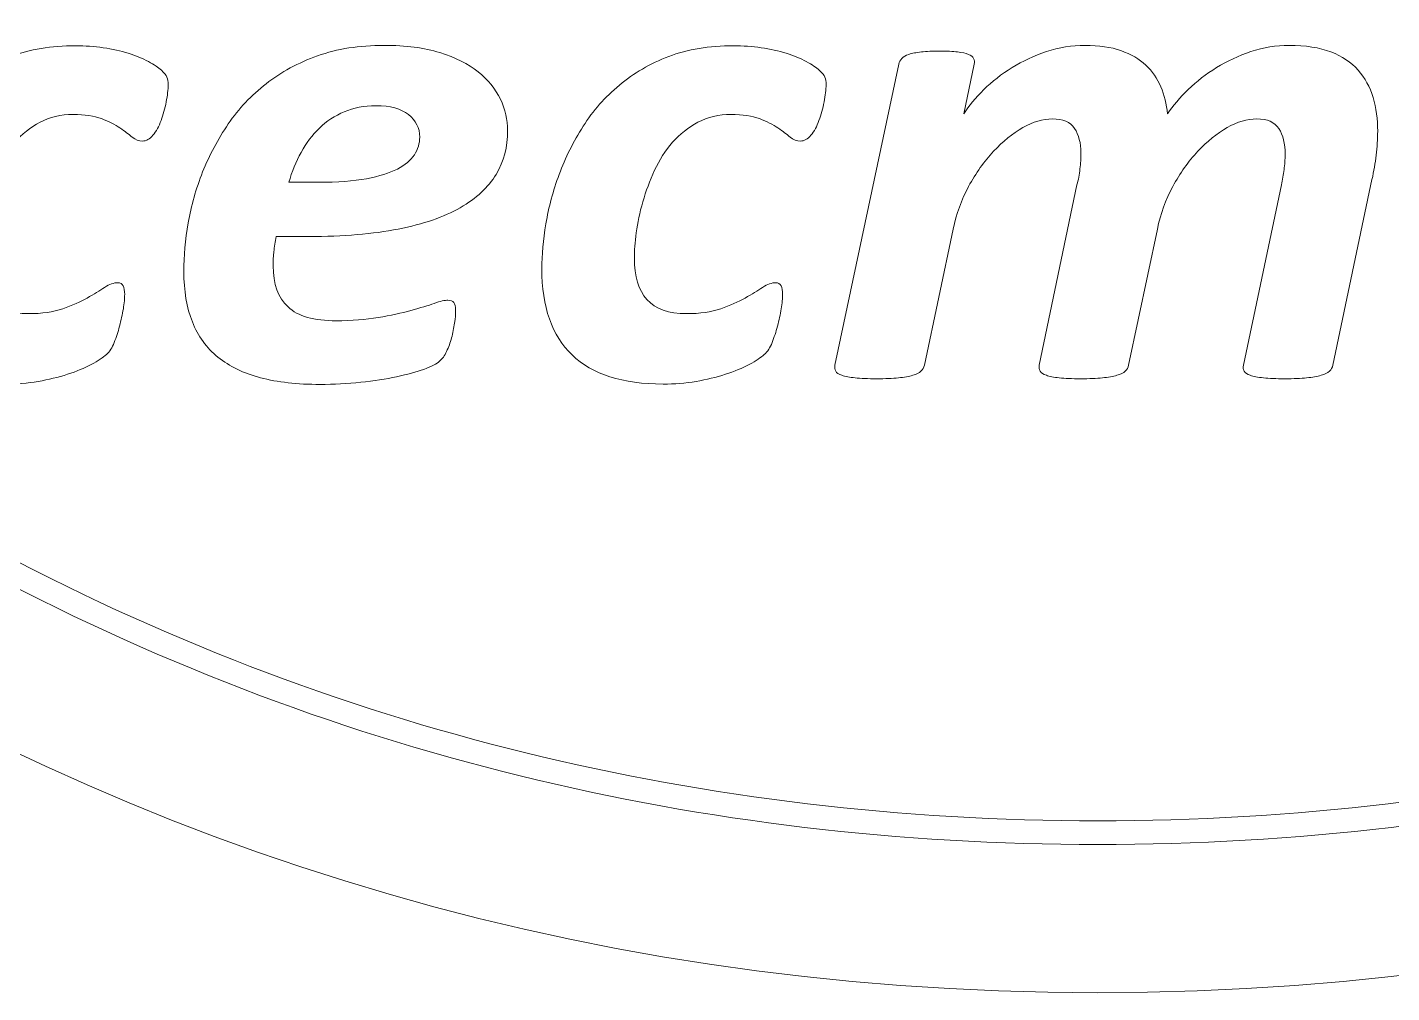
# Model space of a CAD drawing. Header units: millimetres. Extents: x -113 to 107, y -203 to 97.
# Drawn here: x -39.43 to 6.62, y -202.58 to -170.01 of the extents above; entities that cross this region are included whole.
import ezdxf

# ---------------------------------------------------------------- set-up
doc = ezdxf.new("R2010")
doc.units = ezdxf.units.MM
doc.header["$MEASUREMENT"] = 0
doc.layers.add('layer 1', color=7, linetype='Continuous')

msp = doc.modelspace()

# ---------------------------------------------------------------- linework, layer by layer
at = {"layer": 'layer 1', "color": 250, "lineweight": 9}
msp.add_open_spline([(-3.3033, -202.5771), (-75.337, -202.5771), (-113.3033, -118.6749), (-113.3033, -35.2346), (-113.3033, -35.2346), (-113.3033, 16.9181), (-86.5869, 71.1637), (-32.7617, 46.684), (-32.7617, 46.684), (-27.3094, 44.2044), (-23.9161, 50.394), (-26.9074, 56.0291), (-26.9074, 56.0291), (-26.9074, 56.0291), (-40.6664, 81.419), (-40.6664, 81.419), (-40.6664, 81.419), (-46.1561, 91.55), (-25.6913, 97.4228), (-3.3033, 97.4228), (-3.3033, 97.4228), (19.0847, 97.4228), (39.5495, 91.55), (34.0598, 81.419), (34.0598, 81.419), (34.0598, 81.419), (20.3008, 56.0291), (20.3008, 56.0291), (20.3008, 56.0291), (17.3095, 50.394), (20.7028, 44.2044), (26.1551, 46.684), (26.1551, 46.684), (79.9803, 71.1637), (106.6967, 16.9181), (106.6967, -35.2346), (106.6967, -35.2346), (106.6967, -118.6749), (68.7304, -202.5771), (-3.3033, -202.5771)], degree=3, knots=[0, 0, 0, 0, 0.1, 0.1, 0.1, 0.1, 0.2, 0.2, 0.2, 0.2, 0.3, 0.3, 0.3, 0.3, 0.4, 0.4, 0.4, 0.4, 0.5, 0.5, 0.5, 0.5, 0.6, 0.6, 0.6, 0.6, 0.7, 0.7, 0.7, 0.7, 0.8, 0.8, 0.8, 0.8, 0.9, 0.9, 0.9, 0.9, 1, 1, 1, 1], dxfattribs=at)
at = {"layer": 'layer 1', "color": 22, "lineweight": 9}
for points, knots in [([(-3.3033, -197.5771), (10.05, -197.5771), (22.7983, -194.5164), (34.6049, -188.1744), (34.6049, -188.1744), (58.1796, -175.511), (74.2704, -151.9016), (84.4597, -127.5536), (84.4597, -127.5536), (96.4413, -98.923), (101.7559, -66.2299), (101.7559, -35.2346), (101.7559, -35.2346), (101.7559, -33.2329), (101.7153, -31.2313), (101.6341, -29.2313), (101.6341, -29.2313), (101.0273, -14.2908), (98.1388, 1.4483), (92.1793, 15.1867), (92.1793, 15.1867), (87.2865, 26.4663), (79.7375, 37.5728), (68.7293, 43.4523), (68.7293, 43.4523), (55.6028, 50.4632), (41.2151, 48.0516), (28.1804, 42.1234), (28.1804, 42.1234), (25.1371, 40.7393), (21.7135, 40.7106), (18.8496, 42.5644), (18.8496, 42.5644), (13.5873, 45.9707), (13.1983, 53.2147), (15.9482, 58.3952), (15.9482, 58.3952), (15.9482, 58.3952), (15.9687, 58.4333), (15.9687, 58.4333), (15.9687, 58.4333), (15.9687, 58.4333), (29.7276, 83.8231), (29.7276, 83.8231), (29.7276, 83.8231), (29.8195, 83.9926), (30.0582, 84.4821), (30.016, 84.6966), (30.016, 84.6966), (29.9021, 85.2765), (28.6546, 86.2161), (28.2183, 86.5097), (28.2183, 86.5097), (26.1509, 87.9012), (23.3946, 88.8696), (21.0204, 89.5501), (21.0204, 89.5501), (13.4262, 91.727), (4.5658, 92.4228), (-3.3033, 92.4228), (-3.3033, 92.4228), (-11.1724, 92.4228), (-20.0328, 91.727), (-27.627, 89.5501), (-27.627, 89.5501), (-30.0012, 88.8696), (-32.7575, 87.9012), (-34.8249, 86.5097), (-34.8249, 86.5097), (-35.2612, 86.2161), (-36.5087, 85.2765), (-36.6226, 84.6966), (-36.6226, 84.6966), (-36.6648, 84.4821), (-36.4261, 83.9926), (-36.3342, 83.8232), (-36.3342, 83.8232), (-36.3342, 83.8232), (-22.5548, 58.3952), (-22.5548, 58.3952), (-22.5548, 58.3952), (-19.8049, 53.2147), (-20.1939, 45.9707), (-25.4562, 42.5644), (-25.4562, 42.5644), (-28.3201, 40.7106), (-31.7437, 40.7393), (-34.787, 42.1234), (-34.787, 42.1234), (-47.8217, 48.0516), (-62.2094, 50.4632), (-75.3359, 43.4523), (-75.3359, 43.4523), (-86.3441, 37.5728), (-93.8931, 26.4663), (-98.7859, 15.1867), (-98.7859, 15.1867), (-104.7454, 1.4483), (-107.6339, -14.2908), (-108.2407, -29.2313), (-108.2407, -29.2313), (-108.3219, -31.2313), (-108.3625, -33.2329), (-108.3625, -35.2346), (-108.3625, -35.2346), (-108.3625, -66.2299), (-103.0479, -98.923), (-91.0663, -127.5536), (-91.0663, -127.5536), (-80.877, -151.9016), (-64.7862, -175.511), (-41.2115, -188.1744), (-41.2115, -188.1744), (-29.4049, -194.5164), (-16.6566, -197.5771), (-3.3033, -197.5771)], [0, 0, 0, 0, 0.0344828, 0.0344828, 0.0344828, 0.0344828, 0.0689655, 0.0689655, 0.0689655, 0.0689655, 0.1034483, 0.1034483, 0.1034483, 0.1034483, 0.137931, 0.137931, 0.137931, 0.137931, 0.1724138, 0.1724138, 0.1724138, 0.1724138, 0.2068966, 0.2068966, 0.2068966, 0.2068966, 0.2413793, 0.2413793, 0.2413793, 0.2413793, 0.2758621, 0.2758621, 0.2758621, 0.2758621, 0.3103448, 0.3103448, 0.3103448, 0.3103448, 0.3448276, 0.3448276, 0.3448276, 0.3448276, 0.3793103, 0.3793103, 0.3793103, 0.3793103, 0.4137931, 0.4137931, 0.4137931, 0.4137931, 0.4482759, 0.4482759, 0.4482759, 0.4482759, 0.4827586, 0.4827586, 0.4827586, 0.4827586, 0.5172414, 0.5172414, 0.5172414, 0.5172414, 0.5517241, 0.5517241, 0.5517241, 0.5517241, 0.5862069, 0.5862069, 0.5862069, 0.5862069, 0.6206897, 0.6206897, 0.6206897, 0.6206897, 0.6551724, 0.6551724, 0.6551724, 0.6551724, 0.6896552, 0.6896552, 0.6896552, 0.6896552, 0.7241379, 0.7241379, 0.7241379, 0.7241379, 0.7586207, 0.7586207, 0.7586207, 0.7586207, 0.7931034, 0.7931034, 0.7931034, 0.7931034, 0.8275862, 0.8275862, 0.8275862, 0.8275862, 0.862069, 0.862069, 0.862069, 0.862069, 0.8965517, 0.8965517, 0.8965517, 0.8965517, 0.9310345, 0.9310345, 0.9310345, 0.9310345, 0.9655172, 0.9655172, 0.9655172, 0.9655172, 1, 1, 1, 1]), ([(29.2076, 84.588), (28.9729, 84.9595), (28.0748, 85.6456), (27.7806, 85.8436), (27.7806, 85.8436), (25.7641, 87.2007), (23.1262, 88.1151), (20.805, 88.7804), (20.805, 88.7804), (13.1947, 90.9619), (4.5877, 91.6228), (-3.3033, 91.6228), (-3.3033, 91.6228), (-11.1943, 91.6228), (-19.8013, 90.9619), (-27.4116, 88.7804), (-27.4116, 88.7804), (-29.7328, 88.1151), (-32.3707, 87.2007), (-34.3872, 85.8436), (-34.3872, 85.8436), (-34.6814, 85.6456), (-35.5795, 84.9595), (-35.8142, 84.588), (-35.8142, 84.588), (-35.7707, 84.4611), (-35.6873, 84.2932), (-35.6411, 84.2079), (-35.6411, 84.2079), (-35.6411, 84.2079), (-21.8593, 58.7753), (-21.8593, 58.7753), (-21.8593, 58.7753), (-18.9088, 53.2171), (-19.4145, 45.5256), (-25.0302, 41.8905), (-25.0302, 41.8905), (-28.1107, 39.8965), (-31.8302, 39.9016), (-35.111, 41.3937), (-35.111, 41.3937), (-38.9441, 43.137), (-42.9291, 44.5915), (-47.0201, 45.5774), (-47.0201, 45.5774), (-50.9956, 46.5355), (-55.0797, 47.049), (-59.1697, 46.9194), (-59.1697, 46.9194), (-64.7373, 46.7431), (-70.0348, 45.379), (-74.9669, 42.7448), (-74.9669, 42.7448), (-85.8063, 36.9554), (-93.2421, 25.9765), (-98.0621, 14.8651), (-98.0621, 14.8651), (-103.9943, 1.1896), (-106.8467, -14.3887), (-107.4508, -29.2642), (-107.4508, -29.2642), (-107.5315, -31.2532), (-107.572, -33.2439), (-107.572, -35.2346), (-107.572, -35.2346), (-107.572, -66.1742), (-102.2963, -98.6675), (-90.3383, -127.2416), (-90.3383, -127.2416), (-80.2203, -151.4195), (-64.2461, -174.8954), (-40.8409, -187.4678), (-40.8409, -187.4678), (-29.1554, -193.7447), (-16.5171, -196.7771), (-3.3033, -196.7771), (-3.3033, -196.7771), (9.9105, -196.7771), (22.5488, -193.7447), (34.2343, -187.4678), (34.2343, -187.4678), (57.6395, -174.8954), (73.6137, -151.4195), (83.7317, -127.2416), (83.7317, -127.2416), (95.6897, -98.6675), (100.9654, -66.1742), (100.9654, -35.2346), (100.9654, -35.2346), (100.9654, -33.2439), (100.9249, -31.2532), (100.8442, -29.2642), (100.8442, -29.2642), (100.2401, -14.3887), (97.3877, 1.1896), (91.4555, 14.8651), (91.4555, 14.8651), (86.6355, 25.9765), (79.1997, 36.9554), (68.3603, 42.7448), (68.3603, 42.7448), (63.4282, 45.379), (58.1307, 46.7431), (52.5631, 46.9194), (52.5631, 46.9194), (48.4731, 47.049), (44.389, 46.5355), (40.4135, 45.5774), (40.4135, 45.5774), (36.3225, 44.5915), (32.3375, 43.137), (28.5044, 41.3937), (28.5044, 41.3937), (25.2236, 39.9016), (21.5041, 39.8965), (18.4236, 41.8905), (18.4236, 41.8905), (12.8079, 45.5256), (12.3018, 53.2164), (15.2532, 58.7763), (15.2532, 58.7763), (15.2532, 58.7763), (15.2752, 58.8173), (15.2752, 58.8173), (15.2752, 58.8173), (15.2752, 58.8173), (29.0345, 84.2079), (29.0345, 84.2079), (29.0345, 84.2079), (29.0807, 84.2931), (29.1641, 84.4611), (29.2076, 84.588)], [0, 0, 0, 0, 0.030303, 0.030303, 0.030303, 0.030303, 0.0606061, 0.0606061, 0.0606061, 0.0606061, 0.0909091, 0.0909091, 0.0909091, 0.0909091, 0.1212121, 0.1212121, 0.1212121, 0.1212121, 0.1515152, 0.1515152, 0.1515152, 0.1515152, 0.1818182, 0.1818182, 0.1818182, 0.1818182, 0.2121212, 0.2121212, 0.2121212, 0.2121212, 0.2424242, 0.2424242, 0.2424242, 0.2424242, 0.2727273, 0.2727273, 0.2727273, 0.2727273, 0.3030303, 0.3030303, 0.3030303, 0.3030303, 0.3333333, 0.3333333, 0.3333333, 0.3333333, 0.3636364, 0.3636364, 0.3636364, 0.3636364, 0.3939394, 0.3939394, 0.3939394, 0.3939394, 0.4242424, 0.4242424, 0.4242424, 0.4242424, 0.4545455, 0.4545455, 0.4545455, 0.4545455, 0.4848485, 0.4848485, 0.4848485, 0.4848485, 0.5151515, 0.5151515, 0.5151515, 0.5151515, 0.5454545, 0.5454545, 0.5454545, 0.5454545, 0.5757576, 0.5757576, 0.5757576, 0.5757576, 0.6060606, 0.6060606, 0.6060606, 0.6060606, 0.6363636, 0.6363636, 0.6363636, 0.6363636, 0.6666667, 0.6666667, 0.6666667, 0.6666667, 0.6969697, 0.6969697, 0.6969697, 0.6969697, 0.7272727, 0.7272727, 0.7272727, 0.7272727, 0.7575758, 0.7575758, 0.7575758, 0.7575758, 0.7878788, 0.7878788, 0.7878788, 0.7878788, 0.8181818, 0.8181818, 0.8181818, 0.8181818, 0.8484848, 0.8484848, 0.8484848, 0.8484848, 0.8787879, 0.8787879, 0.8787879, 0.8787879, 0.9090909, 0.9090909, 0.9090909, 0.9090909, 0.9393939, 0.9393939, 0.9393939, 0.9393939, 0.969697, 0.969697, 0.969697, 0.969697, 1, 1, 1, 1]), ([(-34.6737, -171.9431), (-34.6737, -172.1177), (-34.6983, -172.3156), (-34.7393, -172.5329), (-34.7393, -172.5329), (-34.7844, -172.7541), (-34.8417, -172.9637), (-34.9154, -173.1577), (-34.9154, -173.1577), (-34.9852, -173.3556), (-35.0754, -173.5225), (-35.1861, -173.6544), (-35.1861, -173.6544), (-35.2926, -173.7864), (-35.4115, -173.8523), (-35.5385, -173.8523), (-35.5385, -173.8523), (-35.6615, -173.8523), (-35.7763, -173.8058), (-35.8869, -173.7165), (-35.8869, -173.7165), (-36.0017, -173.6273), (-36.137, -173.5225), (-36.301, -173.41), (-36.301, -173.41), (-36.4649, -173.2974), (-36.6739, -173.1926), (-36.9198, -173.0956), (-36.9198, -173.0956), (-37.1699, -173.0025), (-37.4896, -172.9559), (-37.8831, -172.9559), (-37.8831, -172.9559), (-38.2971, -172.9559), (-38.6701, -173.0413), (-38.998, -173.2159), (-38.998, -173.2159), (-39.3259, -173.3905), (-39.6129, -173.6156), (-39.8547, -173.8911), (-39.8547, -173.8911), (-40.1006, -174.1705), (-40.3015, -174.4849), (-40.4613, -174.838), (-40.4613, -174.838), (-40.6212, -175.1872), (-40.7564, -175.5443), (-40.8589, -175.9051), (-40.8589, -175.9051), (-40.9654, -176.266), (-41.0393, -176.6114), (-41.0802, -176.9413), (-41.0802, -176.9413), (-41.1253, -177.2711), (-41.1458, -177.5544), (-41.1458, -177.7989), (-41.1458, -177.7989), (-41.1458, -178.412), (-41.0064, -178.8776), (-40.7195, -179.1959), (-40.7195, -179.1959), (-40.4368, -179.5141), (-39.99, -179.6732), (-39.3832, -179.6732), (-39.3832, -179.6732), (-38.9324, -179.6732), (-38.5512, -179.6188), (-38.2315, -179.5102), (-38.2315, -179.5102), (-37.9077, -179.3976), (-37.6331, -179.2773), (-37.4076, -179.1454), (-37.4076, -179.1454), (-37.1781, -179.0135), (-36.9813, -178.8932), (-36.8174, -178.7884), (-36.8174, -178.7884), (-36.6534, -178.6797), (-36.5059, -178.6293), (-36.3665, -178.6293), (-36.3665, -178.6293), (-36.2886, -178.6293), (-36.2312, -178.6603), (-36.1944, -178.7302), (-36.1944, -178.7302), (-36.1575, -178.8), (-36.141, -178.897), (-36.141, -179.0251), (-36.141, -179.0251), (-36.141, -179.1532), (-36.1575, -179.3161), (-36.1861, -179.5102), (-36.1861, -179.5102), (-36.219, -179.7003), (-36.2641, -179.8982), (-36.3132, -180.0961), (-36.3132, -180.0961), (-36.3665, -180.2902), (-36.428, -180.4764), (-36.4936, -180.6472), (-36.4936, -180.6472), (-36.5632, -180.8179), (-36.6493, -180.9499), (-36.76, -181.0508), (-36.76, -181.0508), (-36.8666, -181.1478), (-37.0346, -181.2603), (-37.2683, -181.3845), (-37.2683, -181.3845), (-37.5019, -181.5087), (-37.7683, -181.6212), (-38.0717, -181.7182), (-38.0717, -181.7182), (-38.3791, -181.8191), (-38.707, -181.8967), (-39.0636, -181.9588), (-39.0636, -181.9588), (-39.4202, -182.0209), (-39.7891, -182.0481), (-40.1744, -182.0481), (-40.1744, -182.0481), (-41.5434, -182.0481), (-42.5681, -181.7221), (-43.2486, -181.0663), (-43.2486, -181.0663), (-43.929, -180.4105), (-44.2692, -179.4442), (-44.2692, -178.1597), (-44.2692, -178.1597), (-44.2692, -177.698), (-44.2241, -177.1896), (-44.1298, -176.6386), (-44.1298, -176.6386), (-44.0397, -176.0836), (-43.888, -175.5287), (-43.683, -174.9738), (-43.683, -174.9738), (-43.474, -174.415), (-43.2034, -173.8756), (-42.8715, -173.3517), (-42.8715, -173.3517), (-42.5395, -172.8279), (-42.1337, -172.3661), (-41.65, -171.9664), (-41.65, -171.9664), (-41.1705, -171.5628), (-40.6171, -171.2407), (-39.9817, -171.0001), (-39.9817, -171.0001), (-39.3505, -170.7557), (-38.6209, -170.6354), (-37.7971, -170.6354), (-37.7971, -170.6354), (-37.4773, -170.6354), (-37.1658, -170.6586), (-36.8625, -170.7052), (-36.8625, -170.7052), (-36.5551, -170.7479), (-36.2763, -170.81), (-36.0181, -170.8915), (-36.0181, -170.8915), (-35.7639, -170.9691), (-35.5385, -171.0622), (-35.3418, -171.1709), (-35.3418, -171.1709), (-35.1451, -171.2756), (-34.9975, -171.3727), (-34.9032, -171.458), (-34.9032, -171.458), (-34.809, -171.5473), (-34.7434, -171.6249), (-34.7188, -171.6947), (-34.7188, -171.6947), (-34.69, -171.7607), (-34.6737, -171.8461), (-34.6737, -171.9431)], [0, 0, 0, 0, 0.0227273, 0.0227273, 0.0227273, 0.0227273, 0.0454545, 0.0454545, 0.0454545, 0.0454545, 0.0681818, 0.0681818, 0.0681818, 0.0681818, 0.0909091, 0.0909091, 0.0909091, 0.0909091, 0.1136364, 0.1136364, 0.1136364, 0.1136364, 0.1363636, 0.1363636, 0.1363636, 0.1363636, 0.1590909, 0.1590909, 0.1590909, 0.1590909, 0.1818182, 0.1818182, 0.1818182, 0.1818182, 0.2045455, 0.2045455, 0.2045455, 0.2045455, 0.2272727, 0.2272727, 0.2272727, 0.2272727, 0.25, 0.25, 0.25, 0.25, 0.2727273, 0.2727273, 0.2727273, 0.2727273, 0.2954545, 0.2954545, 0.2954545, 0.2954545, 0.3181818, 0.3181818, 0.3181818, 0.3181818, 0.3409091, 0.3409091, 0.3409091, 0.3409091, 0.3636364, 0.3636364, 0.3636364, 0.3636364, 0.3863636, 0.3863636, 0.3863636, 0.3863636, 0.4090909, 0.4090909, 0.4090909, 0.4090909, 0.4318182, 0.4318182, 0.4318182, 0.4318182, 0.4545455, 0.4545455, 0.4545455, 0.4545455, 0.4772727, 0.4772727, 0.4772727, 0.4772727, 0.5, 0.5, 0.5, 0.5, 0.5227273, 0.5227273, 0.5227273, 0.5227273, 0.5454545, 0.5454545, 0.5454545, 0.5454545, 0.5681818, 0.5681818, 0.5681818, 0.5681818, 0.5909091, 0.5909091, 0.5909091, 0.5909091, 0.6136364, 0.6136364, 0.6136364, 0.6136364, 0.6363636, 0.6363636, 0.6363636, 0.6363636, 0.6590909, 0.6590909, 0.6590909, 0.6590909, 0.6818182, 0.6818182, 0.6818182, 0.6818182, 0.7045455, 0.7045455, 0.7045455, 0.7045455, 0.7272727, 0.7272727, 0.7272727, 0.7272727, 0.75, 0.75, 0.75, 0.75, 0.7727273, 0.7727273, 0.7727273, 0.7727273, 0.7954545, 0.7954545, 0.7954545, 0.7954545, 0.8181818, 0.8181818, 0.8181818, 0.8181818, 0.8409091, 0.8409091, 0.8409091, 0.8409091, 0.8636364, 0.8636364, 0.8636364, 0.8636364, 0.8863636, 0.8863636, 0.8863636, 0.8863636, 0.9090909, 0.9090909, 0.9090909, 0.9090909, 0.9318182, 0.9318182, 0.9318182, 0.9318182, 0.9545455, 0.9545455, 0.9545455, 0.9545455, 0.9772727, 0.9772727, 0.9772727, 0.9772727, 1, 1, 1, 1]), ([(-23.2172, -173.4992), (-23.2172, -174.0464), (-23.3484, -174.5353), (-23.6067, -174.9738), (-23.6067, -174.9738), (-23.8689, -175.4084), (-24.2706, -175.7848), (-24.8199, -176.0992), (-24.8199, -176.0992), (-25.3691, -176.4135), (-26.066, -176.6541), (-26.9103, -176.821), (-26.9103, -176.821), (-27.7547, -176.9878), (-28.763, -177.0693), (-29.9313, -177.0693), (-29.9313, -177.0693), (-29.9313, -177.0693), (-31.0338, -177.0693), (-31.0338, -177.0693), (-31.0338, -177.0693), (-31.0666, -177.2439), (-31.0913, -177.4186), (-31.1076, -177.5893), (-31.1076, -177.5893), (-31.124, -177.7562), (-31.1322, -177.9153), (-31.1322, -178.0588), (-31.1322, -178.0588), (-31.1322, -178.672), (-30.9642, -179.1338), (-30.6281, -179.4481), (-30.6281, -179.4481), (-30.2919, -179.7585), (-29.7509, -179.9138), (-29.0049, -179.9138), (-29.0049, -179.9138), (-28.4761, -179.9138), (-28.0047, -179.8749), (-27.5825, -179.8051), (-27.5825, -179.8051), (-27.1645, -179.7314), (-26.7955, -179.6538), (-26.4799, -179.5645), (-26.4799, -179.5645), (-26.1603, -179.4791), (-25.8979, -179.3976), (-25.693, -179.3278), (-25.693, -179.3278), (-25.484, -179.2541), (-25.3323, -179.2191), (-25.2338, -179.2191), (-25.2338, -179.2191), (-25.1396, -179.2191), (-25.0699, -179.2463), (-25.033, -179.2967), (-25.033, -179.2967), (-24.9921, -179.3511), (-24.9716, -179.4364), (-24.9716, -179.549), (-24.9716, -179.549), (-24.9716, -179.677), (-24.9838, -179.8245), (-25.0084, -179.9914), (-25.0084, -179.9914), (-25.033, -180.1582), (-25.0658, -180.3251), (-25.1109, -180.4881), (-25.1109, -180.4881), (-25.1519, -180.6511), (-25.2093, -180.8024), (-25.2789, -180.946), (-25.2789, -180.946), (-25.3445, -181.0896), (-25.4225, -181.2021), (-25.5126, -181.2758), (-25.5126, -181.2758), (-25.6069, -181.369), (-25.7831, -181.4582), (-26.0413, -181.5513), (-26.0413, -181.5513), (-26.2955, -181.6406), (-26.603, -181.7221), (-26.9636, -181.7997), (-26.9636, -181.7997), (-27.3243, -181.8773), (-27.7301, -181.9394), (-28.1769, -181.986), (-28.1769, -181.986), (-28.6237, -182.0364), (-29.0828, -182.0597), (-29.5459, -182.0597), (-29.5459, -182.0597), (-30.3165, -182.0597), (-30.9847, -181.986), (-31.5584, -181.8346), (-31.5584, -181.8346), (-32.1282, -181.6833), (-32.6078, -181.4505), (-32.9931, -181.14), (-32.9931, -181.14), (-33.3784, -180.8296), (-33.6653, -180.4337), (-33.8579, -179.9526), (-33.8579, -179.9526), (-34.0506, -179.4714), (-34.1449, -178.9009), (-34.1449, -178.2412), (-34.1449, -178.2412), (-34.1449, -177.7329), (-34.0957, -177.1896), (-33.9974, -176.6114), (-33.9974, -176.6114), (-33.8949, -176.0293), (-33.735, -175.4589), (-33.5096, -174.8923), (-33.5096, -174.8923), (-33.2841, -174.3296), (-32.9972, -173.7902), (-32.6447, -173.2741), (-32.6447, -173.2741), (-32.2922, -172.758), (-31.8659, -172.304), (-31.3659, -171.9159), (-31.3659, -171.9159), (-30.8657, -171.524), (-30.2879, -171.2097), (-29.632, -170.9768), (-29.632, -170.9768), (-28.9721, -170.7401), (-28.2261, -170.6237), (-27.3858, -170.6237), (-27.3858, -170.6237), (-26.6562, -170.6237), (-26.0291, -170.7052), (-25.5044, -170.8682), (-25.5044, -170.8682), (-24.9798, -171.0312), (-24.5494, -171.2485), (-24.2133, -171.5162), (-24.2133, -171.5162), (-23.8772, -171.784), (-23.6271, -172.0944), (-23.4632, -172.4359), (-23.4632, -172.4359), (-23.2992, -172.7813), (-23.2172, -173.1383), (-23.2172, -173.4992)], [0, 0, 0, 0, 0.027027, 0.027027, 0.027027, 0.027027, 0.0540541, 0.0540541, 0.0540541, 0.0540541, 0.0810811, 0.0810811, 0.0810811, 0.0810811, 0.1081081, 0.1081081, 0.1081081, 0.1081081, 0.1351351, 0.1351351, 0.1351351, 0.1351351, 0.1621622, 0.1621622, 0.1621622, 0.1621622, 0.1891892, 0.1891892, 0.1891892, 0.1891892, 0.2162162, 0.2162162, 0.2162162, 0.2162162, 0.2432432, 0.2432432, 0.2432432, 0.2432432, 0.2702703, 0.2702703, 0.2702703, 0.2702703, 0.2972973, 0.2972973, 0.2972973, 0.2972973, 0.3243243, 0.3243243, 0.3243243, 0.3243243, 0.3513514, 0.3513514, 0.3513514, 0.3513514, 0.3783784, 0.3783784, 0.3783784, 0.3783784, 0.4054054, 0.4054054, 0.4054054, 0.4054054, 0.4324324, 0.4324324, 0.4324324, 0.4324324, 0.4594595, 0.4594595, 0.4594595, 0.4594595, 0.4864865, 0.4864865, 0.4864865, 0.4864865, 0.5135135, 0.5135135, 0.5135135, 0.5135135, 0.5405405, 0.5405405, 0.5405405, 0.5405405, 0.5675676, 0.5675676, 0.5675676, 0.5675676, 0.5945946, 0.5945946, 0.5945946, 0.5945946, 0.6216216, 0.6216216, 0.6216216, 0.6216216, 0.6486486, 0.6486486, 0.6486486, 0.6486486, 0.6756757, 0.6756757, 0.6756757, 0.6756757, 0.7027027, 0.7027027, 0.7027027, 0.7027027, 0.7297297, 0.7297297, 0.7297297, 0.7297297, 0.7567568, 0.7567568, 0.7567568, 0.7567568, 0.7837838, 0.7837838, 0.7837838, 0.7837838, 0.8108108, 0.8108108, 0.8108108, 0.8108108, 0.8378378, 0.8378378, 0.8378378, 0.8378378, 0.8648649, 0.8648649, 0.8648649, 0.8648649, 0.8918919, 0.8918919, 0.8918919, 0.8918919, 0.9189189, 0.9189189, 0.9189189, 0.9189189, 0.9459459, 0.9459459, 0.9459459, 0.9459459, 0.972973, 0.972973, 0.972973, 0.972973, 1, 1, 1, 1]), ([(-12.4699, -171.9431), (-12.4699, -172.1177), (-12.4945, -172.3156), (-12.5355, -172.5329), (-12.5355, -172.5329), (-12.5806, -172.7541), (-12.6379, -172.9637), (-12.7116, -173.1577), (-12.7116, -173.1577), (-12.7814, -173.3556), (-12.8716, -173.5225), (-12.9823, -173.6544), (-12.9823, -173.6544), (-13.0888, -173.7864), (-13.2077, -173.8523), (-13.3347, -173.8523), (-13.3347, -173.8523), (-13.4577, -173.8523), (-13.5725, -173.8058), (-13.6831, -173.7165), (-13.6831, -173.7165), (-13.7979, -173.6273), (-13.9332, -173.5225), (-14.0972, -173.41), (-14.0972, -173.41), (-14.2611, -173.2974), (-14.4701, -173.1926), (-14.716, -173.0956), (-14.716, -173.0956), (-14.9661, -173.0025), (-15.2858, -172.9559), (-15.6793, -172.9559), (-15.6793, -172.9559), (-16.0933, -172.9559), (-16.4663, -173.0413), (-16.7942, -173.2159), (-16.7942, -173.2159), (-17.1221, -173.3905), (-17.4091, -173.6156), (-17.6509, -173.8911), (-17.6509, -173.8911), (-17.8968, -174.1705), (-18.0977, -174.4849), (-18.2575, -174.838), (-18.2575, -174.838), (-18.4174, -175.1872), (-18.5526, -175.5443), (-18.6551, -175.9051), (-18.6551, -175.9051), (-18.7616, -176.266), (-18.8355, -176.6114), (-18.8764, -176.9413), (-18.8764, -176.9413), (-18.9215, -177.2711), (-18.942, -177.5544), (-18.942, -177.7989), (-18.942, -177.7989), (-18.942, -178.412), (-18.8026, -178.8776), (-18.5157, -179.1959), (-18.5157, -179.1959), (-18.233, -179.5141), (-17.7862, -179.6732), (-17.1794, -179.6732), (-17.1794, -179.6732), (-16.7286, -179.6732), (-16.3474, -179.6188), (-16.0277, -179.5102), (-16.0277, -179.5102), (-15.7039, -179.3976), (-15.4293, -179.2773), (-15.2038, -179.1454), (-15.2038, -179.1454), (-14.9743, -179.0135), (-14.7775, -178.8932), (-14.6136, -178.7884), (-14.6136, -178.7884), (-14.4496, -178.6797), (-14.3021, -178.6293), (-14.1627, -178.6293), (-14.1627, -178.6293), (-14.0848, -178.6293), (-14.0274, -178.6603), (-13.9906, -178.7302), (-13.9906, -178.7302), (-13.9537, -178.8), (-13.9372, -178.897), (-13.9372, -179.0251), (-13.9372, -179.0251), (-13.9372, -179.1532), (-13.9537, -179.3161), (-13.9823, -179.5102), (-13.9823, -179.5102), (-14.0152, -179.7003), (-14.0603, -179.8982), (-14.1094, -180.0961), (-14.1094, -180.0961), (-14.1627, -180.2902), (-14.2242, -180.4764), (-14.2898, -180.6472), (-14.2898, -180.6472), (-14.3594, -180.8179), (-14.4455, -180.9499), (-14.5562, -181.0508), (-14.5562, -181.0508), (-14.6628, -181.1478), (-14.8308, -181.2603), (-15.0645, -181.3845), (-15.0645, -181.3845), (-15.2981, -181.5087), (-15.5645, -181.6212), (-15.8679, -181.7182), (-15.8679, -181.7182), (-16.1753, -181.8191), (-16.5032, -181.8967), (-16.8598, -181.9588), (-16.8598, -181.9588), (-17.2164, -182.0209), (-17.5853, -182.0481), (-17.9706, -182.0481), (-17.9706, -182.0481), (-19.3396, -182.0481), (-20.3643, -181.7221), (-21.0448, -181.0663), (-21.0448, -181.0663), (-21.7252, -180.4105), (-22.0654, -179.4442), (-22.0654, -178.1597), (-22.0654, -178.1597), (-22.0654, -177.698), (-22.0203, -177.1896), (-21.926, -176.6386), (-21.926, -176.6386), (-21.8359, -176.0836), (-21.6842, -175.5287), (-21.4792, -174.9738), (-21.4792, -174.9738), (-21.2702, -174.415), (-20.9996, -173.8756), (-20.6677, -173.3517), (-20.6677, -173.3517), (-20.3357, -172.8279), (-19.9299, -172.3661), (-19.4462, -171.9664), (-19.4462, -171.9664), (-18.9667, -171.5628), (-18.4133, -171.2407), (-17.7779, -171.0001), (-17.7779, -171.0001), (-17.1467, -170.7557), (-16.4171, -170.6354), (-15.5933, -170.6354), (-15.5933, -170.6354), (-15.2735, -170.6354), (-14.962, -170.6586), (-14.6587, -170.7052), (-14.6587, -170.7052), (-14.3513, -170.7479), (-14.0725, -170.81), (-13.8143, -170.8915), (-13.8143, -170.8915), (-13.5601, -170.9691), (-13.3347, -171.0622), (-13.138, -171.1709), (-13.138, -171.1709), (-12.9413, -171.2756), (-12.7937, -171.3727), (-12.6994, -171.458), (-12.6994, -171.458), (-12.6052, -171.5473), (-12.5396, -171.6249), (-12.515, -171.6947), (-12.515, -171.6947), (-12.4862, -171.7607), (-12.4699, -171.8461), (-12.4699, -171.9431)], [0, 0, 0, 0, 0.0227273, 0.0227273, 0.0227273, 0.0227273, 0.0454545, 0.0454545, 0.0454545, 0.0454545, 0.0681818, 0.0681818, 0.0681818, 0.0681818, 0.0909091, 0.0909091, 0.0909091, 0.0909091, 0.1136364, 0.1136364, 0.1136364, 0.1136364, 0.1363636, 0.1363636, 0.1363636, 0.1363636, 0.1590909, 0.1590909, 0.1590909, 0.1590909, 0.1818182, 0.1818182, 0.1818182, 0.1818182, 0.2045455, 0.2045455, 0.2045455, 0.2045455, 0.2272727, 0.2272727, 0.2272727, 0.2272727, 0.25, 0.25, 0.25, 0.25, 0.2727273, 0.2727273, 0.2727273, 0.2727273, 0.2954545, 0.2954545, 0.2954545, 0.2954545, 0.3181818, 0.3181818, 0.3181818, 0.3181818, 0.3409091, 0.3409091, 0.3409091, 0.3409091, 0.3636364, 0.3636364, 0.3636364, 0.3636364, 0.3863636, 0.3863636, 0.3863636, 0.3863636, 0.4090909, 0.4090909, 0.4090909, 0.4090909, 0.4318182, 0.4318182, 0.4318182, 0.4318182, 0.4545455, 0.4545455, 0.4545455, 0.4545455, 0.4772727, 0.4772727, 0.4772727, 0.4772727, 0.5, 0.5, 0.5, 0.5, 0.5227273, 0.5227273, 0.5227273, 0.5227273, 0.5454545, 0.5454545, 0.5454545, 0.5454545, 0.5681818, 0.5681818, 0.5681818, 0.5681818, 0.5909091, 0.5909091, 0.5909091, 0.5909091, 0.6136364, 0.6136364, 0.6136364, 0.6136364, 0.6363636, 0.6363636, 0.6363636, 0.6363636, 0.6590909, 0.6590909, 0.6590909, 0.6590909, 0.6818182, 0.6818182, 0.6818182, 0.6818182, 0.7045455, 0.7045455, 0.7045455, 0.7045455, 0.7272727, 0.7272727, 0.7272727, 0.7272727, 0.75, 0.75, 0.75, 0.75, 0.7727273, 0.7727273, 0.7727273, 0.7727273, 0.7954545, 0.7954545, 0.7954545, 0.7954545, 0.8181818, 0.8181818, 0.8181818, 0.8181818, 0.8409091, 0.8409091, 0.8409091, 0.8409091, 0.8636364, 0.8636364, 0.8636364, 0.8636364, 0.8863636, 0.8863636, 0.8863636, 0.8863636, 0.9090909, 0.9090909, 0.9090909, 0.9090909, 0.9318182, 0.9318182, 0.9318182, 0.9318182, 0.9545455, 0.9545455, 0.9545455, 0.9545455, 0.9772727, 0.9772727, 0.9772727, 0.9772727, 1, 1, 1, 1]), ([(4.6308, -181.4116), (4.6144, -181.4893), (4.5775, -181.5552), (4.5159, -181.6134), (4.5159, -181.6134), (4.4545, -181.6678), (4.3602, -181.7182), (4.2332, -181.7531), (4.2332, -181.7531), (4.1061, -181.7919), (3.9422, -181.8191), (3.7454, -181.8385), (3.7454, -181.8385), (3.5527, -181.8579), (3.3068, -181.8695), (3.0076, -181.8695), (3.0076, -181.8695), (2.7207, -181.8695), (2.4788, -181.8579), (2.2903, -181.8385), (2.2903, -181.8385), (2.0976, -181.8191), (1.9501, -181.7919), (1.8435, -181.7531), (1.8435, -181.7531), (1.741, -181.7182), (1.6713, -181.6678), (1.6344, -181.6134), (1.6344, -181.6134), (1.5976, -181.5552), (1.5935, -181.4893), (1.614, -181.4116), (1.614, -181.4116), (1.614, -181.4116), (2.901, -175.3308), (2.901, -175.3308), (2.901, -175.3308), (2.9339, -175.1562), (2.9625, -174.9855), (2.983, -174.8147), (2.983, -174.8147), (3.0076, -174.644), (3.0198, -174.4693), (3.0198, -174.2947), (3.0198, -174.2947), (3.0198, -173.9416), (2.9502, -173.6505), (2.8108, -173.4332), (2.8108, -173.4332), (2.6715, -173.212), (2.4215, -173.1034), (2.0608, -173.1034), (2.0608, -173.1034), (1.741, -173.1034), (1.409, -173.2004), (1.0647, -173.3983), (1.0647, -173.3983), (0.7205, -173.5962), (0.3884, -173.864), (0.0728, -174.1977), (0.0728, -174.1977), (-0.2429, -174.5353), (-0.5256, -174.9311), (-0.7675, -175.3813), (-0.7675, -175.3813), (-1.0134, -175.8314), (-1.1856, -176.3126), (-1.2922, -176.821), (-1.2922, -176.821), (-1.2922, -176.821), (-2.2636, -181.4116), (-2.2636, -181.4116), (-2.2636, -181.4116), (-2.28, -181.4893), (-2.3168, -181.5552), (-2.3783, -181.6134), (-2.3783, -181.6134), (-2.4358, -181.6678), (-2.53, -181.7182), (-2.6571, -181.7531), (-2.6571, -181.7531), (-2.7883, -181.7919), (-2.9481, -181.8191), (-3.1448, -181.8385), (-3.1448, -181.8385), (-3.3416, -181.8579), (-3.5875, -181.8695), (-3.8826, -181.8695), (-3.8826, -181.8695), (-4.1737, -181.8695), (-4.4114, -181.8579), (-4.6, -181.8385), (-4.6, -181.8385), (-4.7885, -181.8191), (-4.9319, -181.7919), (-5.0385, -181.7531), (-5.0385, -181.7531), (-5.141, -181.7182), (-5.2107, -181.6678), (-5.2476, -181.6134), (-5.2476, -181.6134), (-5.2845, -181.5552), (-5.2927, -181.4893), (-5.2763, -181.4116), (-5.2763, -181.4116), (-5.2763, -181.4116), (-4.0056, -175.3308), (-4.0056, -175.3308), (-4.0056, -175.3308), (-3.9565, -175.1562), (-3.9236, -174.9777), (-3.9031, -174.7914), (-3.9031, -174.7914), (-3.8826, -174.6052), (-3.8704, -174.4267), (-3.8704, -174.252), (-3.8704, -174.252), (-3.8704, -173.9183), (-3.9441, -173.6428), (-4.0876, -173.4255), (-4.0876, -173.4255), (-4.231, -173.212), (-4.4811, -173.1034), (-4.8336, -173.1034), (-4.8336, -173.1034), (-5.1533, -173.1034), (-5.4853, -173.2004), (-5.8297, -173.3983), (-5.8297, -173.3983), (-6.1739, -173.5962), (-6.5019, -173.864), (-6.8216, -174.1977), (-6.8216, -174.1977), (-7.1372, -174.5353), (-7.4159, -174.9311), (-7.6619, -175.3813), (-7.6619, -175.3813), (-7.9036, -175.8314), (-8.0799, -176.3126), (-8.1824, -176.821), (-8.1824, -176.821), (-8.1824, -176.821), (-9.1538, -181.4116), (-9.1538, -181.4116), (-9.1538, -181.4116), (-9.1702, -181.4893), (-9.2112, -181.5552), (-9.2686, -181.6134), (-9.2686, -181.6134), (-9.3301, -181.6678), (-9.4202, -181.7182), (-9.5473, -181.7531), (-9.5473, -181.7531), (-9.6703, -181.7919), (-9.8302, -181.8191), (-10.031, -181.8385), (-10.031, -181.8385), (-10.2319, -181.8579), (-10.4778, -181.8695), (-10.7647, -181.8695), (-10.7647, -181.8695), (-11.0598, -181.8695), (-11.3017, -181.8579), (-11.4902, -181.8385), (-11.4902, -181.8385), (-11.6787, -181.8191), (-11.8263, -181.7919), (-11.937, -181.7531), (-11.937, -181.7531), (-12.0436, -181.7182), (-12.1132, -181.6678), (-12.146, -181.6134), (-12.146, -181.6134), (-12.1788, -181.5552), (-12.187, -181.4893), (-12.1706, -181.4116), (-12.1706, -181.4116), (-12.1706, -181.4116), (-10.0187, -171.2601), (-10.0187, -171.2601), (-10.0187, -171.2601), (-10.0023, -171.1864), (-9.9695, -171.1204), (-9.9163, -171.0622), (-9.9163, -171.0622), (-9.867, -171.004), (-9.7851, -170.9613), (-9.6785, -170.9264), (-9.6785, -170.9264), (-9.5719, -170.8915), (-9.4285, -170.8643), (-9.2563, -170.8449), (-9.2563, -170.8449), (-9.0841, -170.8255), (-8.8792, -170.8177), (-8.6373, -170.8177), (-8.6373, -170.8177), (-8.3914, -170.8177), (-8.1906, -170.8255), (-8.0348, -170.8449), (-8.0348, -170.8449), (-7.875, -170.8643), (-7.7561, -170.8915), (-7.666, -170.9264), (-7.666, -170.9264), (-7.5799, -170.9613), (-7.5224, -171.004), (-7.4938, -171.0622), (-7.4938, -171.0622), (-7.4651, -171.1204), (-7.4568, -171.1864), (-7.4733, -171.2601), (-7.4733, -171.2601), (-7.4733, -171.2601), (-7.8217, -172.9326), (-7.8217, -172.9326), (-7.8217, -172.9326), (-7.6536, -172.6649), (-7.4323, -172.3971), (-7.1495, -172.1177), (-7.1495, -172.1177), (-6.8707, -171.8422), (-6.551, -171.5939), (-6.1944, -171.3727), (-6.1944, -171.3727), (-5.8378, -171.1554), (-5.4526, -170.973), (-5.0304, -170.8333), (-5.0304, -170.8333), (-4.6122, -170.6936), (-4.1778, -170.6237), (-3.7269, -170.6237), (-3.7269, -170.6237), (-3.2637, -170.6237), (-2.862, -170.6819), (-2.5219, -170.8022), (-2.5219, -170.8022), (-2.1816, -170.9186), (-1.8988, -171.0816), (-1.6815, -171.2873), (-1.6815, -171.2873), (-1.4602, -171.4968), (-1.2922, -171.7413), (-1.1773, -172.0207), (-1.1773, -172.0207), (-1.0585, -172.304), (-0.9848, -172.6067), (-0.9519, -172.9326), (-0.9519, -172.9326), (-0.7716, -172.661), (-0.5339, -172.3855), (-0.251, -172.1138), (-0.251, -172.1138), (0.0318, -171.8422), (0.3515, -171.5939), (0.7081, -171.3727), (0.7081, -171.3727), (1.0647, -171.1554), (1.45, -170.973), (1.8681, -170.8333), (1.8681, -170.8333), (2.2862, -170.6936), (2.7125, -170.6237), (3.151, -170.6237), (3.151, -170.6237), (3.7126, -170.6237), (4.184, -170.6974), (4.5652, -170.8449), (4.5652, -170.8449), (4.9422, -170.9924), (5.2497, -171.198), (5.4834, -171.458), (5.4834, -171.458), (5.7129, -171.7219), (5.881, -172.0285), (5.9875, -172.3816), (5.9875, -172.3816), (6.09, -172.7347), (6.1432, -173.115), (6.1432, -173.5225), (6.1432, -173.5225), (6.1432, -173.7902), (6.1269, -174.0541), (6.0941, -174.3258), (6.0941, -174.3258), (6.0613, -174.5935), (6.0162, -174.869), (5.9506, -175.1484), (5.9506, -175.1484), (5.9506, -175.1484), (4.6308, -181.4116), (4.6308, -181.4116)], [0, 0, 0, 0, 0.0136986, 0.0136986, 0.0136986, 0.0136986, 0.0273973, 0.0273973, 0.0273973, 0.0273973, 0.0410959, 0.0410959, 0.0410959, 0.0410959, 0.0547945, 0.0547945, 0.0547945, 0.0547945, 0.0684932, 0.0684932, 0.0684932, 0.0684932, 0.0821918, 0.0821918, 0.0821918, 0.0821918, 0.0958904, 0.0958904, 0.0958904, 0.0958904, 0.109589, 0.109589, 0.109589, 0.109589, 0.1232877, 0.1232877, 0.1232877, 0.1232877, 0.1369863, 0.1369863, 0.1369863, 0.1369863, 0.1506849, 0.1506849, 0.1506849, 0.1506849, 0.1643836, 0.1643836, 0.1643836, 0.1643836, 0.1780822, 0.1780822, 0.1780822, 0.1780822, 0.1917808, 0.1917808, 0.1917808, 0.1917808, 0.2054795, 0.2054795, 0.2054795, 0.2054795, 0.2191781, 0.2191781, 0.2191781, 0.2191781, 0.2328767, 0.2328767, 0.2328767, 0.2328767, 0.2465753, 0.2465753, 0.2465753, 0.2465753, 0.260274, 0.260274, 0.260274, 0.260274, 0.2739726, 0.2739726, 0.2739726, 0.2739726, 0.2876712, 0.2876712, 0.2876712, 0.2876712, 0.3013699, 0.3013699, 0.3013699, 0.3013699, 0.3150685, 0.3150685, 0.3150685, 0.3150685, 0.3287671, 0.3287671, 0.3287671, 0.3287671, 0.3424658, 0.3424658, 0.3424658, 0.3424658, 0.3561644, 0.3561644, 0.3561644, 0.3561644, 0.369863, 0.369863, 0.369863, 0.369863, 0.3835616, 0.3835616, 0.3835616, 0.3835616, 0.3972603, 0.3972603, 0.3972603, 0.3972603, 0.4109589, 0.4109589, 0.4109589, 0.4109589, 0.4246575, 0.4246575, 0.4246575, 0.4246575, 0.4383562, 0.4383562, 0.4383562, 0.4383562, 0.4520548, 0.4520548, 0.4520548, 0.4520548, 0.4657534, 0.4657534, 0.4657534, 0.4657534, 0.4794521, 0.4794521, 0.4794521, 0.4794521, 0.4931507, 0.4931507, 0.4931507, 0.4931507, 0.5068493, 0.5068493, 0.5068493, 0.5068493, 0.5205479, 0.5205479, 0.5205479, 0.5205479, 0.5342466, 0.5342466, 0.5342466, 0.5342466, 0.5479452, 0.5479452, 0.5479452, 0.5479452, 0.5616438, 0.5616438, 0.5616438, 0.5616438, 0.5753425, 0.5753425, 0.5753425, 0.5753425, 0.5890411, 0.5890411, 0.5890411, 0.5890411, 0.6027397, 0.6027397, 0.6027397, 0.6027397, 0.6164384, 0.6164384, 0.6164384, 0.6164384, 0.630137, 0.630137, 0.630137, 0.630137, 0.6438356, 0.6438356, 0.6438356, 0.6438356, 0.6575342, 0.6575342, 0.6575342, 0.6575342, 0.6712329, 0.6712329, 0.6712329, 0.6712329, 0.6849315, 0.6849315, 0.6849315, 0.6849315, 0.6986301, 0.6986301, 0.6986301, 0.6986301, 0.7123288, 0.7123288, 0.7123288, 0.7123288, 0.7260274, 0.7260274, 0.7260274, 0.7260274, 0.739726, 0.739726, 0.739726, 0.739726, 0.7534247, 0.7534247, 0.7534247, 0.7534247, 0.7671233, 0.7671233, 0.7671233, 0.7671233, 0.7808219, 0.7808219, 0.7808219, 0.7808219, 0.7945205, 0.7945205, 0.7945205, 0.7945205, 0.8082192, 0.8082192, 0.8082192, 0.8082192, 0.8219178, 0.8219178, 0.8219178, 0.8219178, 0.8356164, 0.8356164, 0.8356164, 0.8356164, 0.8493151, 0.8493151, 0.8493151, 0.8493151, 0.8630137, 0.8630137, 0.8630137, 0.8630137, 0.8767123, 0.8767123, 0.8767123, 0.8767123, 0.890411, 0.890411, 0.890411, 0.890411, 0.9041096, 0.9041096, 0.9041096, 0.9041096, 0.9178082, 0.9178082, 0.9178082, 0.9178082, 0.9315068, 0.9315068, 0.9315068, 0.9315068, 0.9452055, 0.9452055, 0.9452055, 0.9452055, 0.9589041, 0.9589041, 0.9589041, 0.9589041, 0.9726027, 0.9726027, 0.9726027, 0.9726027, 0.9863014, 0.9863014, 0.9863014, 0.9863014, 1, 1, 1, 1]), ([(-26.1848, -173.7165), (-26.1848, -173.4138), (-26.3119, -173.1616), (-26.5619, -172.9598), (-26.5619, -172.9598), (-26.816, -172.758), (-27.1808, -172.661), (-27.6604, -172.661), (-27.6604, -172.661), (-28.0621, -172.661), (-28.4187, -172.727), (-28.7343, -172.8628), (-28.7343, -172.8628), (-29.0499, -172.9986), (-29.3287, -173.1849), (-29.5705, -173.4138), (-29.5705, -173.4138), (-29.8123, -173.6467), (-30.0173, -173.9183), (-30.1894, -174.2326), (-30.1894, -174.2326), (-30.3616, -174.547), (-30.4969, -174.8846), (-30.6035, -175.2416), (-30.6035, -175.2416), (-30.6035, -175.2416), (-29.5952, -175.2416), (-29.5952, -175.2416), (-29.5952, -175.2416), (-28.9557, -175.2416), (-28.4187, -175.1989), (-27.9842, -175.1213), (-27.9842, -175.1213), (-27.5538, -175.0398), (-27.2055, -174.9311), (-26.9391, -174.7953), (-26.9391, -174.7953), (-26.6767, -174.6595), (-26.484, -174.5004), (-26.3652, -174.3141), (-26.3652, -174.3141), (-26.2422, -174.1279), (-26.1848, -173.9299), (-26.1848, -173.7165)], [0, 0, 0, 0, 0.0909091, 0.0909091, 0.0909091, 0.0909091, 0.1818182, 0.1818182, 0.1818182, 0.1818182, 0.2727273, 0.2727273, 0.2727273, 0.2727273, 0.3636364, 0.3636364, 0.3636364, 0.3636364, 0.4545455, 0.4545455, 0.4545455, 0.4545455, 0.5454545, 0.5454545, 0.5454545, 0.5454545, 0.6363636, 0.6363636, 0.6363636, 0.6363636, 0.7272727, 0.7272727, 0.7272727, 0.7272727, 0.8181818, 0.8181818, 0.8181818, 0.8181818, 0.9090909, 0.9090909, 0.9090909, 0.9090909, 1, 1, 1, 1])]:
    msp.add_open_spline(points, degree=3, knots=knots, dxfattribs=at)

doc.saveas('drawing.dxf')
